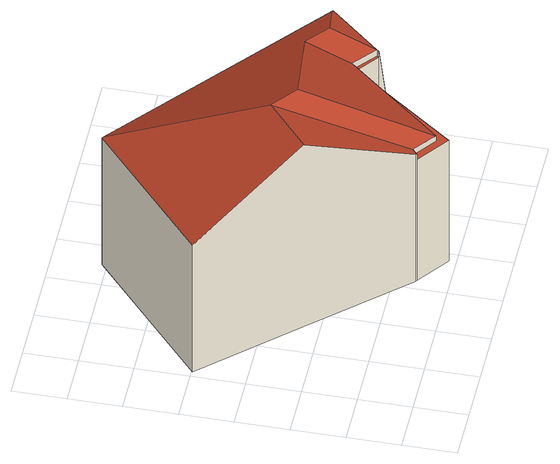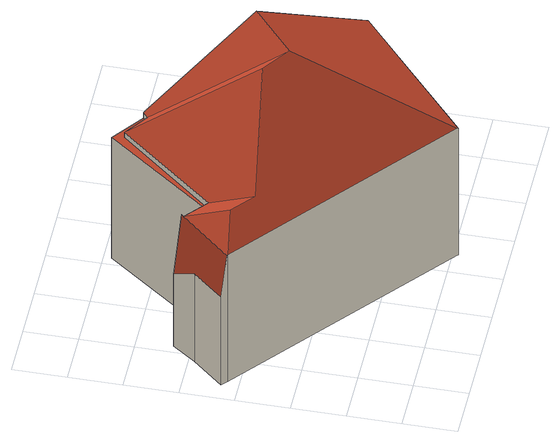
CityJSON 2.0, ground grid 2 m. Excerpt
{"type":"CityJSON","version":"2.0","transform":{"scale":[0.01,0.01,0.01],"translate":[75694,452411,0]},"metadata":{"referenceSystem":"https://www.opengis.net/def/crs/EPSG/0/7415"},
"CityObjects":{
"building1":{"type":"Building","attributes":{"Volume":521.27,"Dakoppervlakte":90.37,"Muuroppervlakte":228.43,"Vloeroppervlakte":73.87,"hoogte_Z_max_in_m_NAP":9.66,"GEB_DOEL":"woonfunctie","dateOfConstruction":"1925-01-01","measuredHeight":8.69},"geometry":[{"type":"Solid","lod":"2","boundaries":[[[[0,1,2,3,4,5,6,7,8,9,10,11,12,13,14]],[[15,16,17,18]],[[19,20,18,17]],[[17,21,22,23,24,19]],[[25,26,16,15]],[[27,28,26,25]],[[20,29,27,25,15,18]],[[27,29,30,31,32]],[[33,34,28,27,32]],[[35,36,37,38,39,40,41,42,43]],[[30,29,20,2,1,0]],[[14,31,30,0]],[[32,31,14,13,12,33]],[[12,11,42,34,33]],[[21,37,7,6,22]],[[23,22,6,5]],[[23,5,4,24]],[[43,42,11,10]],[[43,10,9,8,36,35]],[[36,8,7,37]],[[34,42,41,28]],[[40,26,28,41]],[[26,40,39,16]],[[17,16,39,38]],[[17,38,37,21]],[[19,24,4,3,2,20]]]],"semantics":{"surfaces":[{"type":"GroundSurface"},{"type":"RoofSurface"},{"type":"WallSurface"}],"values":[[0,1,1,1,1,1,1,1,1,1,2,2,2,2,2,2,2,2,2,2,2,2,2,2,2,2]]}}]}
},
"vertices":[
[507,1219,97],[511,1216,97],[1309,558,97],[1313,554,97],[1333,538,97],[1231,421,97],[1168,334,97],[1138,356,97],[1056,418,97],[780,46,97],[767,30,97],[646,120,97],[641,124,97],[334,460,97],[26,798,97],[1066,607,770],[1059,436,702],[1145,364,702],[1151,535,771],[1313,554,701],[1309,558,704],[1138,356,703],[1168,334,441],[1231,421,515],[1333,538,519],[615,539,962],[757,74,698],[513,615,966],[668,139,701],[511,1216,705],[507,1219,702],[26,798,704],[334,460,966],[641,124,704],[646,120,701],[780,46,674],[1056,418,674],[1138,356,674],[1145,364,674],[1059,436,674],[757,74,674],[668,139,674],[646,120,674],[767,30,674]
]}
